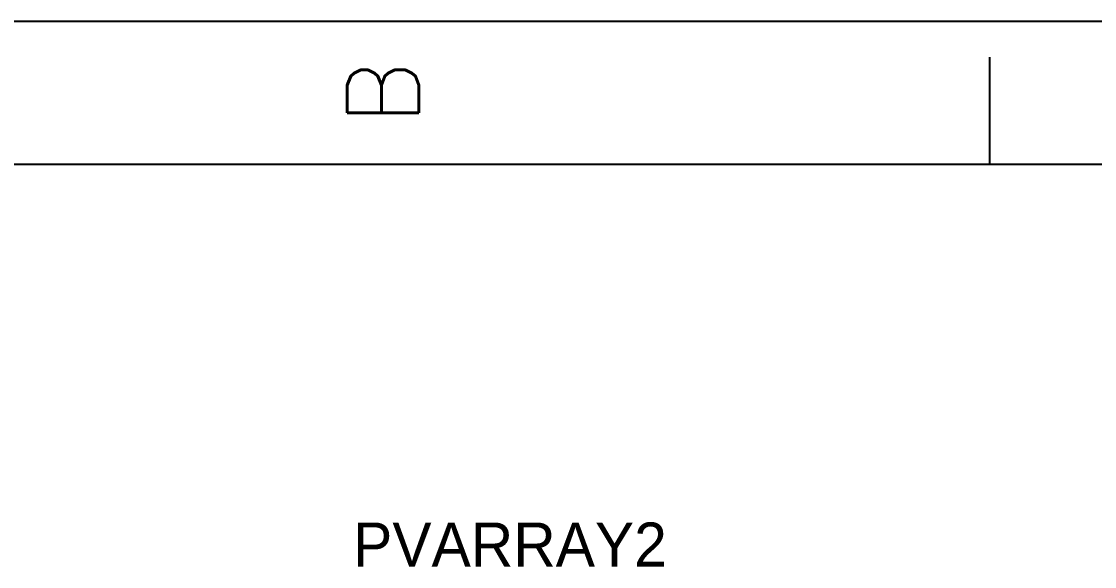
# Model space of a CAD drawing. Header units: inches. Extents: x -2552 to -899, y -1843 to 326.
# Drawn here: x -1662.6 to -1274.6, y 129.1 to 326.1 of the extents above; entities that cross this region are included whole.
import ezdxf
from ezdxf.enums import TextEntityAlignment as Align

# ---------------------------------------------------------------- set-up
doc = ezdxf.new("R2010")
doc.units = ezdxf.units.IN
doc.header["$MEASUREMENT"] = 0
doc.linetypes.add('HIDDEN2', pattern=[0.1875, 0.125, -0.0625])
for name, color, linetype in [('LOCBOX', 92, 'HIDDEN2'), ('Title Block', 7, 'Continuous'), ('Viewport', 7, 'Continuous')]:
    doc.layers.add(name, color=color, linetype=linetype)
doc.styles.add('Roman', font='romans')

# ---------------------------------------------------------------- blocks, each defined once
blk = doc.blocks.new('ANSI_border_C')
at = {"layer": 'Title Block'}
for p, q in [((21, 0), (21, 16)), ((20.5, 0.75), (20.5, 15.25)), ((20.5, 4), (20.875, 4))]:
    blk.add_line(p, q, dxfattribs=at)
at = {"layer": 'Title Block', "style": 'Roman'}
blk.add_text('B', height=0.25, dxfattribs=at).set_placement((20.75, 6.125), align=Align.MIDDLE_CENTER)
blk = doc.blocks.new('JIC_border_C')
at = {"xscale": 103.2802193724711, "yscale": 103.2802193724711, "zscale": 103.2802193724711, "rotation": 90}
blk.add_blockref('ANSI_border_C', (-899.31, -1842.8), dxfattribs=at)

msp = doc.modelspace()

# ---------------------------------------------------------------- block references
at = {"layer": 'Viewport'}
msp.add_blockref('JIC_border_C', (0, 0), dxfattribs=at)

# ---------------------------------------------------------------- texts
at = {"layer": 'LOCBOX', "color": 5, "lineweight": 30}
msp.add_text('PVARRAY2', height=15.900883, dxfattribs=at).set_placement((-1485.99587, 124.35461), align=Align.BOTTOM_CENTER)

doc.saveas('drawing.dxf')
